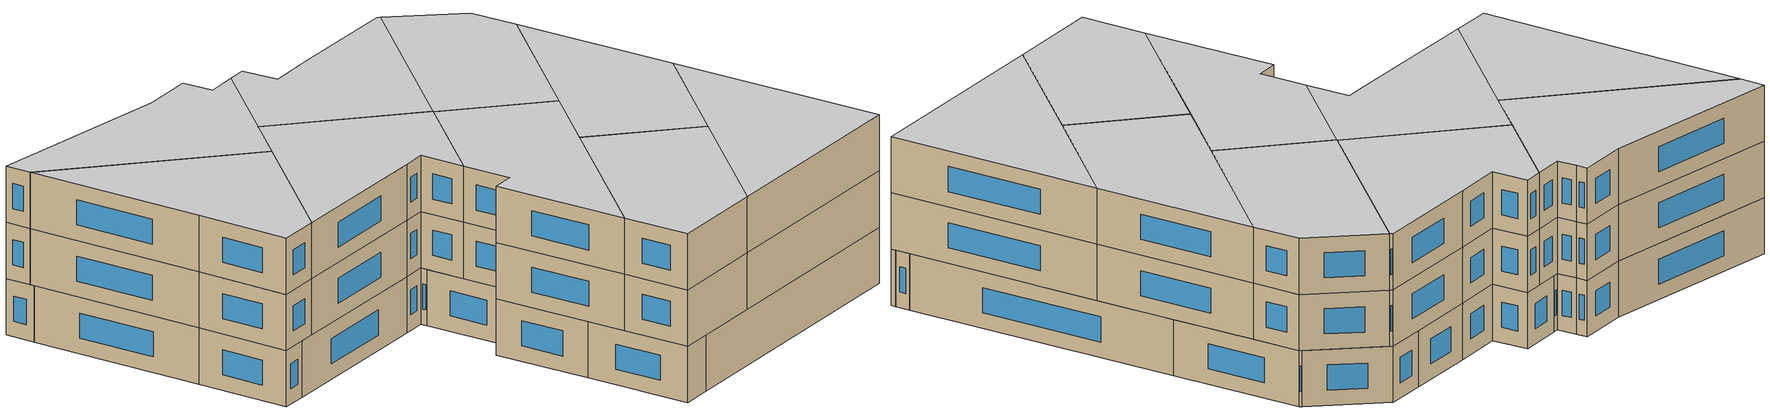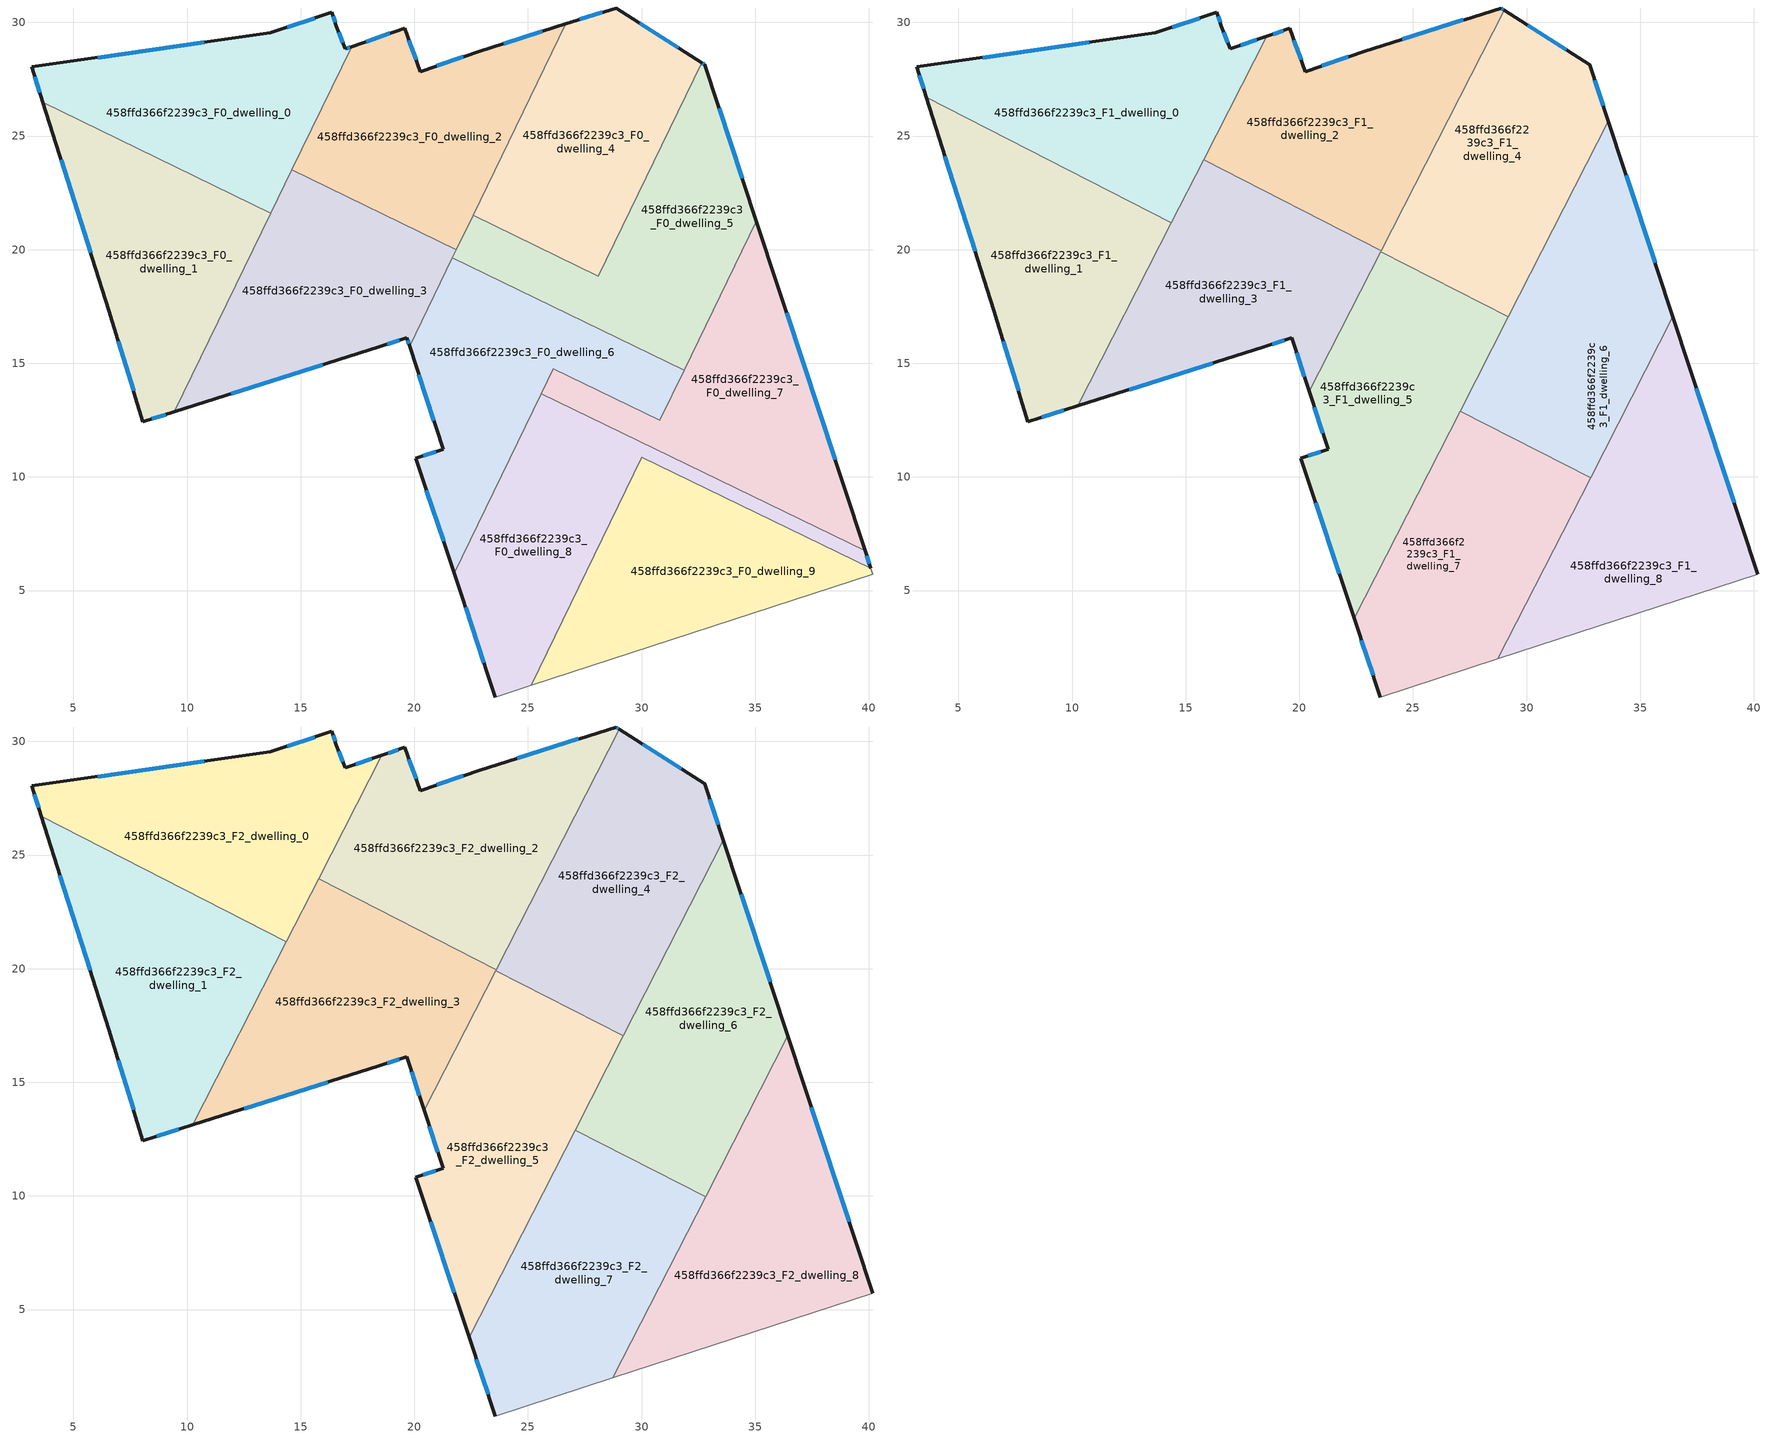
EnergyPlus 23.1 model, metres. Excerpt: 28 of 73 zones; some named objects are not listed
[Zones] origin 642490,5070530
458ffd366f2239c3_F0_dwelling_0
 floor ground (EU_floor_Construction): 16.37,30.44 16.57,29.84 16.97,28.84 17.24,28.93 13.69,21.61 3.65,26.48 3.16,28.04 13.67,29.54 z0
 wall outside (EU_wall_Construction): 17.24,28.93 16.97,28.84 16.57,29.84 16.37,30.44 13.67,29.54 3.16,28.04 3.65,26.48 z0:3
 wall to 458ffd366f2239c3_F0_dwelling_1 (EU_wall_Construction): 3.65,26.48 13.69,21.61 z0:3
 wall to 458ffd366f2239c3_F0_dwelling_2 (EU_wall_Construction): 14.61,23.52 17.24,28.93 z0:3
 wall to 458ffd366f2239c3_F0_dwelling_3 (EU_wall_Construction): 13.69,21.61 14.61,23.52 z0:3
 window (EU_Window_Construction): 15.62,30.19 14.42,29.79 / 16.51,30.01 16.42,30.27 / 16.86,29.12 16.68,29.56 / 17.16,28.91 17.04,28.86 / 3.3,27.61 3.52,26.91 / 10.76,29.12 6.07,28.46 z0.83:2.17
458ffd366f2239c3_F0_dwelling_1
 floor ground (EU_floor_Construction): 13.69,21.61 9.44,12.87 8.06,12.43 6.56,17.33 3.65,26.48 z0
 wall outside (EU_wall_Construction): 3.65,26.48 6.56,17.33 8.06,12.43 9.44,12.87 z0:3
 wall to 458ffd366f2239c3_F0_dwelling_3 (EU_wall_Construction): 9.44,12.87 13.69,21.61 z0:3
 window (EU_Window_Construction): 8.44,12.55 9.06,12.75 / 6.97,15.98 7.64,13.79 / 4.46,23.95 5.75,19.87 z0.83:2.17
458ffd366f2239c3_F0_dwelling_2
 floor ground (EU_floor_Construction): 26.67,29.94 21.85,20 14.61,23.52 17.24,28.93 19.57,29.74 20.27,27.84 22.87,28.74 z0
 wall outside (EU_wall_Construction): 26.67,29.94 22.87,28.74 20.27,27.84 19.57,29.74 17.24,28.93 z0:3
 wall to 458ffd366f2239c3_F0_dwelling_3 (EU_wall_Construction): 14.61,23.52 21.85,20 z0:3
 wall to 458ffd366f2239c3_F0_dwelling_4 (EU_wall_Construction): 22.59,21.52 26.67,29.94 z0:3
 wall to 458ffd366f2239c3_F0_dwelling_5 (EU_wall_Construction): 21.85,20 22.58,21.52 z0:3
 window (EU_Window_Construction): 22.15,28.49 20.99,28.09 / 25.62,29.61 23.93,29.07 / 18.93,29.51 17.88,29.16 / 20.08,28.36 19.76,29.21 z0.83:2.17
458ffd366f2239c3_F0_dwelling_3
 floor ground (EU_floor_Construction): 21.85,20 19.79,15.76 19.67,16.13 18.47,15.73 9.44,12.87 14.61,23.52 z0
 wall outside (EU_wall_Construction): 9.44,12.87 18.47,15.73 19.67,16.13 19.79,15.76 z0:3
 wall to 458ffd366f2239c3_F0_dwelling_6 (EU_wall_Construction): 19.79,15.76 21.68,19.65 z0:3
 wall to 458ffd366f2239c3_F0_dwelling_5 (EU_wall_Construction): 21.68,19.65 21.85,20 z0:3
 window (EU_Window_Construction): 18.8,15.84 19.33,16.02 / 11.94,13.66 15.97,14.94 / 19.7,16.03 19.75,15.86 z0.83:2.17
 ceiling adiabatic (EU_roof_Construction): 10.24,13.12 14.37,21.19 13.66,21.55 14.61,23.52 9.44,12.87 z3
458ffd366f2239c3_F0_dwelling_4
 floor ground (EU_floor_Construction): 32.65,28.22 28.1,18.84 22.58,21.52 26.67,29.94 28.88,30.64 z0
 wall outside (EU_wall_Construction): 32.65,28.22 28.88,30.64 26.67,29.94 z0:3
 wall to 458ffd366f2239c3_F0_dwelling_5 (EU_wall_Construction): 22.58,21.52 28.1,18.84 32.65,28.22 z0:3
 window (EU_Window_Construction): 28.27,30.44 27.28,30.13 / 31.61,28.89 29.92,29.97 z0.83:2.17
458ffd366f2239c3_F0_dwelling_5
 floor ground (EU_floor_Construction): 32.78,28.13 35.06,21.24 31.88,14.7 21.68,19.65 22.58,21.52 28.1,18.84 32.65,28.22 z0
 wall outside (EU_wall_Construction): 35.06,21.24 32.78,28.13 32.65,28.22 z0:3
 wall to 458ffd366f2239c3_F0_dwelling_6 (EU_wall_Construction): 21.68,19.65 31.88,14.7 z0:3
 wall to 458ffd366f2239c3_F0_dwelling_7 (EU_wall_Construction): 31.88,14.7 35.06,21.24 z0:3
 window (EU_Window_Construction): 32.74,28.16 32.69,28.19 / 34.43,23.15 33.41,26.23 z0.83:2.17
458ffd366f2239c3_F0_dwelling_6
 floor ground (EU_floor_Construction): 31.88,14.7 30.81,12.5 26.12,14.77 21.75,5.76 20.07,10.83 21.27,11.22 19.79,15.76 21.68,19.65 z0
 wall outside (EU_wall_Construction): 19.79,15.76 21.27,11.22 20.07,10.83 21.75,5.76 z0:3
 wall to 458ffd366f2239c3_F0_dwelling_7 (EU_wall_Construction): 25.59,13.67 26.12,14.77 30.81,12.5 31.88,14.7 z0:3
 wall to 458ffd366f2239c3_F0_dwelling_8 (EU_wall_Construction): 21.75,5.76 25.59,13.67 z0:3
 window (EU_Window_Construction): 20.93,11.11 20.4,10.94 / 20.2,14.5 20.86,12.48 / 20.53,9.42 21.28,7.17 z0.83:2.17
458ffd366f2239c3_F0_dwelling_7
 floor ground (EU_floor_Construction): 35.06,21.24 39.84,6.75 25.59,13.67 26.12,14.77 30.81,12.5 z0
 wall outside (EU_wall_Construction): 39.84,6.75 35.06,21.24 z0:3
 wall to 458ffd366f2239c3_F0_dwelling_8 (EU_wall_Construction): 25.59,13.67 39.84,6.75 z0:3
 window (EU_Window_Construction): 38.51,10.76 36.38,17.23 z0.83:2.17
458ffd366f2239c3_F0_dwelling_8
 floor ground (EU_floor_Construction): 39.84,6.75 40.09,5.97 30.02,10.86 25.15,0.83 23.56,0.32 21.75,5.76 25.59,13.67 z0
 wall outside (EU_wall_Construction): 40.09,5.97 39.84,6.75 / 21.75,5.76 23.56,0.32 z0:3
 wall to 458ffd366f2239c3_F0_dwelling_9 (EU_wall_Construction): 25.15,0.83 30.02,10.86 40.09,5.97 z0:3
 wall adiabatic (EU_wall_Construction): 23.56,0.32 25.15,0.83 z0:3
 window (EU_Window_Construction): 40.02,6.19 39.91,6.53 / 22.25,4.26 23.06,1.82 z0.83:2.17
458ffd366f2239c3_F0_dwelling_9
 floor ground (EU_floor_Construction): 40.09,5.97 40.18,5.72 25.15,0.83 30.02,10.86 z0
 wall adiabatic (EU_wall_Construction): 25.15,0.83 40.18,5.72 40.09,5.97 z0:3
458ffd366f2239c3_F1_dwelling_0
 floor to 458ffd366f2239c3_F0_dwelling_0 (EU_floor_Construction): 16.37,30.44 16.57,29.84 16.97,28.84 17.24,28.93 13.69,21.61 10.88,22.97 3.58,26.71 3.16,28.04 13.67,29.54 z3
 floor to 458ffd366f2239c3_F0_dwelling_2 (EU_floor_Construction): 18.57,29.39 15.37,23.15 14.61,23.52 17.24,28.93 z3
 floor to 458ffd366f2239c3_F0_dwelling_1 (EU_floor_Construction): 13.69,21.61 13.66,21.55 10.88,22.97 z3
 floor to 458ffd366f2239c3_F0_dwelling_3 (EU_floor_Construction): 15.37,23.15 14.37,21.19 13.66,21.55 14.61,23.52 z3
 wall outside (EU_wall_Construction): 18.57,29.39 16.97,28.84 16.57,29.84 16.37,30.44 13.67,29.54 3.16,28.04 3.58,26.71 z3:6
 wall to 458ffd366f2239c3_F1_dwelling_1 (EU_wall_Construction): 3.58,26.71 14.37,21.19 z3:6
 wall to 458ffd366f2239c3_F1_dwelling_2 (EU_wall_Construction): 15.79,23.96 18.57,29.39 z3:6
 wall to 458ffd366f2239c3_F1_dwelling_3 (EU_wall_Construction): 14.37,21.19 15.79,23.96 z3:6
 window (EU_Window_Construction): 15.62,30.19 14.42,29.79 / 16.51,30.01 16.42,30.27 / 16.86,29.12 16.68,29.56 / 18.13,29.24 17.41,28.99 / 3.28,27.67 3.47,27.08 / 10.76,29.12 6.07,28.46 z3.83:5.17
458ffd366f2239c3_F1_dwelling_1
 floor to 458ffd366f2239c3_F0_dwelling_1 (EU_floor_Construction): 10.88,22.97 13.66,21.55 9.44,12.87 8.06,12.43 6.56,17.33 3.65,26.48 z3
 floor to 458ffd366f2239c3_F0_dwelling_0 (EU_floor_Construction): 10.88,22.97 3.65,26.48 3.58,26.71 z3
 floor adiabatic (EU_floor_Construction): 14.37,21.19 10.24,13.12 9.44,12.87 13.66,21.55 z3
 wall outside (EU_wall_Construction): 3.58,26.71 6.56,17.33 8.06,12.43 10.24,13.12 z3:6
 wall to 458ffd366f2239c3_F1_dwelling_3 (EU_wall_Construction): 10.24,13.12 14.37,21.19 z3:6
 window (EU_Window_Construction): 8.66,12.62 9.64,12.93 / 6.97,15.98 7.64,13.79 / 4.41,24.11 5.73,19.93 z3.83:5.17
458ffd366f2239c3_F1_dwelling_2
 floor to 458ffd366f2239c3_F0_dwelling_2 (EU_floor_Construction): 26.67,29.94 22.18,20.69 15.79,23.96 18.57,29.39 19.57,29.74 20.27,27.84 22.87,28.74 z3
 floor to 458ffd366f2239c3_F0_dwelling_4 (EU_floor_Construction): 29.02,30.54 24.04,20.81 22.59,21.52 26.67,29.94 28.88,30.64 z3
 floor to 458ffd366f2239c3_F0_dwelling_5 (EU_floor_Construction): 24.04,20.81 23.61,19.96 22.18,20.69 22.59,21.52 z3
 wall outside (EU_wall_Construction): 29.02,30.54 28.88,30.64 22.87,28.74 20.27,27.84 19.57,29.74 18.57,29.39 z3:6
 wall to 458ffd366f2239c3_F1_dwelling_3 (EU_wall_Construction): 15.79,23.96 23.61,19.96 z3:6
 wall to 458ffd366f2239c3_F1_dwelling_4 (EU_wall_Construction): 23.61,19.96 29.02,30.54 z3:6
 window (EU_Window_Construction): 22.15,28.49 20.99,28.09 / 27.22,30.11 24.54,29.26 / 28.98,30.57 28.92,30.61 / 19.29,29.64 18.85,29.49 / 20.08,28.36 19.76,29.21 z3.83:5.17
458ffd366f2239c3_F1_dwelling_3
 floor to 458ffd366f2239c3_F0_dwelling_3 (EU_floor_Construction): 21.85,20 19.79,15.76 19.67,16.13 18.47,15.73 10.24,13.12 15.37,23.15 z3
 floor to 458ffd366f2239c3_F0_dwelling_6 (EU_floor_Construction): 23.09,18.96 20.44,13.77 19.79,15.76 21.68,19.65 z3
 floor to 458ffd366f2239c3_F0_dwelling_2 (EU_floor_Construction): 22.18,20.69 21.85,20 15.37,23.15 15.79,23.96 z3
 floor to 458ffd366f2239c3_F0_dwelling_5 (EU_floor_Construction): 23.61,19.96 23.09,18.96 21.68,19.65 22.18,20.69 z3
 wall outside (EU_wall_Construction): 10.24,13.12 18.47,15.73 19.67,16.13 20.44,13.76 z3:6
 wall to 458ffd366f2239c3_F1_dwelling_5 (EU_wall_Construction): 20.44,13.76 23.58,19.91 z3:6
 wall to 458ffd366f2239c3_F1_dwelling_4 (EU_wall_Construction): 23.58,19.91 23.61,19.96 z3:6
 window (EU_Window_Construction): 18.8,15.84 19.33,16.02 / 12.52,13.84 16.19,15.01 / 19.88,15.47 20.22,14.42 z3.83:5.17
458ffd366f2239c3_F1_dwelling_4
 floor to 458ffd366f2239c3_F0_dwelling_4 (EU_floor_Construction): 32.65,28.22 28.1,18.84 24.04,20.81 29.02,30.54 z3
 floor to 458ffd366f2239c3_F0_dwelling_5 (EU_floor_Construction): 32.78,28.13 33.6,25.65 29.2,17.04 23.58,19.91 24.04,20.81 28.1,18.84 32.65,28.22 z3
 wall outside (EU_wall_Construction): 33.6,25.65 32.78,28.13 29.02,30.54 z3:6
 wall to 458ffd366f2239c3_F1_dwelling_5 (EU_wall_Construction): 23.58,19.91 29.2,17.04 z3:6
 wall to 458ffd366f2239c3_F1_dwelling_6 (EU_wall_Construction): 29.2,17.04 33.6,25.65 z3:6
 window (EU_Window_Construction): 31.74,28.8 30.06,29.88 / 33.37,26.34 33.01,27.45 z3.83:5.17
458ffd366f2239c3_F1_dwelling_5
 floor to 458ffd366f2239c3_F0_dwelling_6 (EU_floor_Construction): 28.77,16.21 27.65,14.03 26.12,14.77 21.75,5.76 20.07,10.83 21.27,11.22 20.44,13.77 23.1,18.96 z3
 floor to 458ffd366f2239c3_F0_dwelling_8 (EU_floor_Construction): 27.09,12.93 27.08,12.9 22.41,3.78 21.75,5.76 25.59,13.67 z3
 floor to 458ffd366f2239c3_F0_dwelling_5 (EU_floor_Construction): 29.2,17.04 28.77,16.21 23.1,18.96 23.58,19.91 z3
 floor to 458ffd366f2239c3_F0_dwelling_7 (EU_floor_Construction): 27.65,14.03 27.09,12.93 25.59,13.67 26.12,14.77 z3
 wall outside (EU_wall_Construction): 20.44,13.76 21.27,11.22 20.07,10.83 22.41,3.78 z3:6
 wall to 458ffd366f2239c3_F1_dwelling_7 (EU_wall_Construction): 22.41,3.78 27.08,12.9 z3:6
 wall to 458ffd366f2239c3_F1_dwelling_6 (EU_wall_Construction): 27.08,12.9 29.2,17.04 z3:6
 window (EU_Window_Construction): 20.93,11.11 20.4,10.94 / 20.67,13.06 21.04,11.93 / 20.72,8.87 21.76,5.73 z3.83:5.17
458ffd366f2239c3_F1_dwelling_6
 floor to 458ffd366f2239c3_F0_dwelling_7 (EU_floor_Construction): 35.05,21.24 36.44,17.05 32.89,10.12 27.09,12.93 27.65,14.03 30.81,12.5 z3
 floor to 458ffd366f2239c3_F0_dwelling_6 (EU_floor_Construction): 31.88,14.7 30.81,12.5 27.65,14.03 28.77,16.21 z3
 floor to 458ffd366f2239c3_F0_dwelling_8 (EU_floor_Construction): 32.89,10.12 32.81,9.97 27.08,12.9 27.09,12.93 z3
 floor to 458ffd366f2239c3_F0_dwelling_5 (EU_floor_Construction): 33.6,25.65 35.05,21.24 31.88,14.7 28.77,16.21 z3
 wall outside (EU_wall_Construction): 36.44,17.05 33.6,25.65 z3:6
 wall to 458ffd366f2239c3_F1_dwelling_7 (EU_wall_Construction): 27.08,12.9 32.81,9.97 z3:6
 wall to 458ffd366f2239c3_F1_dwelling_8 (EU_wall_Construction): 32.81,9.97 36.44,17.05 z3:6
 window (EU_Window_Construction): 35.65,19.43 34.39,23.27 z3.83:5.17
458ffd366f2239c3_F1_dwelling_7
 floor to 458ffd366f2239c3_F0_dwelling_8 (EU_floor_Construction): 32.81,9.97 32.63,9.6 30.02,10.86 25.15,0.83 23.56,0.32 22.41,3.78 27.08,12.9 z3
 floor to 458ffd366f2239c3_F0_dwelling_9 (EU_floor_Construction): 32.63,9.6 28.74,2 25.15,0.83 30.02,10.86 z3
 wall outside (EU_wall_Construction): 22.41,3.78 23.56,0.32 z3:6
 wall adiabatic (EU_wall_Construction): 23.56,0.32 28.74,2 z3:6
 wall to 458ffd366f2239c3_F1_dwelling_8 (EU_wall_Construction): 28.74,2 32.81,9.97 z3:6
 window (EU_Window_Construction): 22.73,2.82 23.25,1.28 z3.83:5.17
458ffd366f2239c3_F1_dwelling_8
 floor to 458ffd366f2239c3_F0_dwelling_9 (EU_floor_Construction): 40.09,5.97 40.18,5.72 28.74,2 32.63,9.6 z3
 floor to 458ffd366f2239c3_F0_dwelling_7 (EU_floor_Construction): 36.44,17.05 39.84,6.75 32.89,10.12 z3
 floor to 458ffd366f2239c3_F0_dwelling_8 (EU_floor_Construction): 39.84,6.75 40.09,5.97 32.63,9.6 32.89,10.12 z3
 wall outside (EU_wall_Construction): 40.18,5.72 36.44,17.05 z3:6
 wall adiabatic (EU_wall_Construction): 28.74,2 40.18,5.72 z3:6
 window (EU_Window_Construction): 39.14,8.85 37.47,13.91 z3.83:5.17
458ffd366f2239c3_F2_dwelling_0
 floor to 458ffd366f2239c3_F1_dwelling_0 (EU_floor_Construction): 18.57,29.39 14.37,21.19 3.58,26.71 3.16,28.04 13.67,29.54 16.37,30.44 16.57,29.84 16.97,28.84 z6
 wall outside (EU_wall_Construction): 18.57,29.39 16.97,28.84 16.57,29.84 16.37,30.44 13.67,29.54 3.16,28.04 3.58,26.71 z6:9
 wall to 458ffd366f2239c3_F2_dwelling_1 (EU_wall_Construction): 3.58,26.71 14.37,21.19 z6:9
 wall to 458ffd366f2239c3_F2_dwelling_2 (EU_wall_Construction): 15.79,23.96 18.57,29.39 z6:9
 wall to 458ffd366f2239c3_F2_dwelling_3 (EU_wall_Construction): 14.37,21.19 15.79,23.96 z6:9
 window (EU_Window_Construction): 15.62,30.19 14.42,29.79 / 16.51,30.01 16.42,30.27 / 16.86,29.12 16.68,29.56 / 18.13,29.24 17.41,28.99 / 3.28,27.67 3.47,27.08 / 10.76,29.12 6.07,28.46 z6.83:8.17
 ceiling to 458ffd366f2239c3_F3_dwelling_0 (EU_floor_Construction): 14.37,21.19 18.57,29.39 16.97,28.84 16.57,29.84 16.37,30.44 13.67,29.54 3.16,28.04 3.58,26.71 z9
458ffd366f2239c3_F2_dwelling_1
 floor to 458ffd366f2239c3_F1_dwelling_1 (EU_floor_Construction): 14.37,21.19 10.24,13.12 8.06,12.43 6.56,17.33 3.58,26.71 z6
 wall outside (EU_wall_Construction): 3.58,26.71 6.56,17.33 8.06,12.43 10.24,13.12 z6:9
 wall to 458ffd366f2239c3_F2_dwelling_3 (EU_wall_Construction): 10.24,13.12 14.37,21.19 z6:9
 window (EU_Window_Construction): 8.66,12.62 9.64,12.93 / 6.97,15.98 7.64,13.79 / 4.41,24.11 5.73,19.93 z6.83:8.17
 ceiling to 458ffd366f2239c3_F3_dwelling_1 (EU_floor_Construction): 10.24,13.12 14.37,21.19 3.58,26.71 6.56,17.33 8.06,12.43 z9
458ffd366f2239c3_F2_dwelling_2
 floor to 458ffd366f2239c3_F1_dwelling_2 (EU_floor_Construction): 29.02,30.54 23.61,19.96 15.79,23.96 18.57,29.39 19.57,29.74 20.27,27.84 22.87,28.74 28.88,30.64 z6
 wall outside (EU_wall_Construction): 29.02,30.54 28.88,30.64 22.87,28.74 20.27,27.84 19.57,29.74 18.57,29.39 z6:9
 wall to 458ffd366f2239c3_F2_dwelling_3 (EU_wall_Construction): 15.79,23.96 23.61,19.96 z6:9
 wall to 458ffd366f2239c3_F2_dwelling_4 (EU_wall_Construction): 23.61,19.96 29.02,30.54 z6:9
 window (EU_Window_Construction): 22.15,28.49 20.99,28.09 / 27.22,30.11 24.54,29.26 / 28.98,30.57 28.92,30.61 / 19.29,29.64 18.85,29.49 / 20.08,28.36 19.76,29.21 z6.83:8.17
 ceiling to 458ffd366f2239c3_F3_dwelling_2 (EU_floor_Construction): 23.61,19.96 29.02,30.54 28.88,30.64 22.87,28.74 20.27,27.84 19.57,29.74 18.57,29.39 15.79,23.96 z9
458ffd366f2239c3_F2_dwelling_3
 floor to 458ffd366f2239c3_F1_dwelling_3 (EU_floor_Construction): 23.61,19.96 20.44,13.76 19.67,16.13 18.47,15.73 10.24,13.12 15.79,23.96 z6
 wall outside (EU_wall_Construction): 10.24,13.12 18.47,15.73 19.67,16.13 20.44,13.76 z6:9
 wall to 458ffd366f2239c3_F2_dwelling_5 (EU_wall_Construction): 20.44,13.76 23.58,19.91 z6:9
 wall to 458ffd366f2239c3_F2_dwelling_4 (EU_wall_Construction): 23.58,19.91 23.61,19.96 z6:9
 window (EU_Window_Construction): 18.8,15.84 19.33,16.02 / 12.52,13.84 16.19,15.01 / 19.88,15.47 20.22,14.42 z6.83:8.17
 ceiling to 458ffd366f2239c3_F3_dwelling_3 (EU_floor_Construction): 20.44,13.76 23.61,19.96 15.79,23.96 10.24,13.12 18.47,15.73 19.67,16.13 z9
458ffd366f2239c3_F2_dwelling_4
 floor to 458ffd366f2239c3_F1_dwelling_4 (EU_floor_Construction): 32.78,28.13 33.6,25.65 29.2,17.04 23.58,19.91 29.02,30.54 z6
 wall outside (EU_wall_Construction): 33.6,25.65 32.78,28.13 29.02,30.54 z6:9
 wall to 458ffd366f2239c3_F2_dwelling_5 (EU_wall_Construction): 23.58,19.91 29.2,17.04 z6:9
 wall to 458ffd366f2239c3_F2_dwelling_6 (EU_wall_Construction): 29.2,17.04 33.6,25.65 z6:9
 window (EU_Window_Construction): 31.74,28.8 30.06,29.88 / 33.37,26.34 33.01,27.45 z6.83:8.17
 ceiling to 458ffd366f2239c3_F3_dwelling_4 (EU_floor_Construction): 29.2,17.04 33.6,25.65 32.78,28.13 29.02,30.54 23.58,19.91 z9
458ffd366f2239c3_F2_dwelling_5
 floor to 458ffd366f2239c3_F1_dwelling_5 (EU_floor_Construction): 29.2,17.04 22.41,3.78 20.07,10.83 21.27,11.22 20.44,13.76 23.58,19.91 z6
 wall outside (EU_wall_Construction): 20.44,13.76 21.27,11.22 20.07,10.83 22.41,3.78 z6:9
 wall to 458ffd366f2239c3_F2_dwelling_7 (EU_wall_Construction): 22.41,3.78 27.08,12.9 z6:9
 wall to 458ffd366f2239c3_F2_dwelling_6 (EU_wall_Construction): 27.08,12.9 29.2,17.04 z6:9
 window (EU_Window_Construction): 20.93,11.11 20.4,10.94 / 20.67,13.06 21.04,11.93 / 20.72,8.87 21.76,5.73 z6.83:8.17
 ceiling to 458ffd366f2239c3_F3_dwelling_5 (EU_floor_Construction): 22.41,3.78 29.2,17.04 23.58,19.91 20.44,13.76 21.27,11.22 20.07,10.83 z9
458ffd366f2239c3_F2_dwelling_6
 floor to 458ffd366f2239c3_F1_dwelling_6 (EU_floor_Construction): 33.6,25.65 36.44,17.05 32.81,9.97 27.08,12.9 z6
 wall outside (EU_wall_Construction): 36.44,17.05 33.6,25.65 z6:9
 wall to 458ffd366f2239c3_F2_dwelling_7 (EU_wall_Construction): 27.08,12.9 32.81,9.97 z6:9
 wall to 458ffd366f2239c3_F2_dwelling_8 (EU_wall_Construction): 32.81,9.97 36.44,17.05 z6:9
 window (EU_Window_Construction): 35.65,19.43 34.39,23.27 z6.83:8.17
 ceiling to 458ffd366f2239c3_F3_dwelling_6 (EU_floor_Construction): 32.81,9.97 36.44,17.05 33.6,25.65 27.08,12.9 z9
458ffd366f2239c3_F2_dwelling_7
 floor to 458ffd366f2239c3_F1_dwelling_7 (EU_floor_Construction): 32.81,9.97 28.74,2 23.56,0.32 22.41,3.78 27.08,12.9 z6
 wall outside (EU_wall_Construction): 22.41,3.78 23.56,0.32 z6:9
 wall adiabatic (EU_wall_Construction): 23.56,0.32 28.74,2 z6:9
 wall to 458ffd366f2239c3_F2_dwelling_8 (EU_wall_Construction): 28.74,2 32.81,9.97 z6:9
 window (EU_Window_Construction): 22.73,2.82 23.25,1.28 z6.83:8.17
 ceiling to 458ffd366f2239c3_F3_dwelling_7 (EU_floor_Construction): 28.74,2 32.81,9.97 27.08,12.9 22.41,3.78 23.56,0.32 z9
458ffd366f2239c3_F2_dwelling_8
 floor to 458ffd366f2239c3_F1_dwelling_8 (EU_floor_Construction): 36.44,17.05 40.18,5.72 28.74,2 z6
 wall outside (EU_wall_Construction): 40.18,5.72 36.44,17.05 z6:9
 wall adiabatic (EU_wall_Construction): 28.74,2 40.18,5.72 z6:9
 window (EU_Window_Construction): 39.14,8.85 37.47,13.91 z6.83:8.17
 ceiling to 458ffd366f2239c3_F3_dwelling_8 (EU_floor_Construction): 40.18,5.72 36.44,17.05 28.74,2 z9
[Building]
EU S2 Campaign: North Axis=0; Terrain=City; Solar Distribution=FullExterior
[Site:Location]
Lyon-Bron: Latitude=45.75; Longitude=5; Time Zone=1; Elevation=198
[SizingPeriod:WeatherFileDays]
AnnualSizingPeriod: Begin Month=1; Begin Day of Month=1; End Month=12; End Day of Month=31; Day of Week for Start Day=Monday; Use Weather File Daylight Saving Period=No; Use Weather File Rain and Snow Indicators=No
[MATERIAL]
EU_InternalMass_Material: Roughness=MediumRough; Thickness=0.1; Conductivity=1; Density=1800; Specific Heat=900; Thermal Absorptance=0.9; Solar Absorptance=0.7; Visible Absorptance=0.7
[MATERIAL:NOMASS] Roughness=MediumRough; Thermal Absorptance=0.9; Solar Absorptance=0.7; Visible Absorptance=0.7
Name | Thermal Resistance
EU_wall_NoMass | 1.97775
EU_roof_NoMass | 1.81626
EU_floor_NoMass | 1.84812
[WINDOWMATERIAL:SIMPLEGLAZINGSYSTEM]
EU_Window_SimpleGlazing: UFactor=3.27502; Solar Heat Gain Coefficient=0.76; Visible Transmittance=0.76
[CONSTRUCTION]
EU_wall_Construction: EU_wall_NoMass
EU_roof_Construction: EU_roof_NoMass
EU_floor_Construction: EU_floor_NoMass
EU_Window_Construction: EU_Window_SimpleGlazing
EU_InternalMass_Construction: EU_InternalMass_Material
[ZONE] Type=1; Multiplier=1; Ceiling Height=autocalculate; Floor Area=autocalculate; Part of Total Floor Area=Yes
Name | Volume
458ffd366f2239c3_F0_dwelling_0 | 193.818
458ffd366f2239c3_F1_dwelling_0; 458ffd366f2239c3_F2_dwelling_0; 458ffd366f2239c3_F1_dwelling_1; 458ffd366f2239c3_F2_dwelling_1 | 215.369
458ffd366f2239c3_F0_dwelling_1 | 193.855
458ffd366f2239c3_F0_dwelling_2 | 193.83
458ffd366f2239c3_F1_dwelling_2; 458ffd366f2239c3_F2_dwelling_2 | 215.364
458ffd366f2239c3_F0_dwelling_3 | 193.816
458ffd366f2239c3_F1_dwelling_3; 458ffd366f2239c3_F2_dwelling_3 | 215.371
458ffd366f2239c3_F0_dwelling_4 | 193.842
458ffd366f2239c3_F1_dwelling_4; 458ffd366f2239c3_F2_dwelling_4 | 215.389
458ffd366f2239c3_F0_dwelling_5 | 193.824
458ffd366f2239c3_F1_dwelling_5; 458ffd366f2239c3_F2_dwelling_5 | 215.372
458ffd366f2239c3_F0_dwelling_6 | 193.837
458ffd366f2239c3_F1_dwelling_6; 458ffd366f2239c3_F2_dwelling_6 | 215.366
458ffd366f2239c3_F0_dwelling_7 | 193.838
458ffd366f2239c3_F1_dwelling_7; 458ffd366f2239c3_F2_dwelling_7 | 215.373
458ffd366f2239c3_F0_dwelling_8 | 193.844
458ffd366f2239c3_F1_dwelling_8; 458ffd366f2239c3_F2_dwelling_8 | 215.355
458ffd366f2239c3_F0_dwelling_9 | 193.823
[INTERNALMASS] Construction=EU_InternalMass_Construction
Name | Zone or ZoneList | Surface Area
458ffd366f2239c3_F0_dwelling_0_EU_InternalMass | 458ffd366f2239c3_F0_dwelling_0 | 64.6056
458ffd366f2239c3_F0_dwelling_1_EU_InternalMass | 458ffd366f2239c3_F0_dwelling_1 | 64.6179
458ffd366f2239c3_F0_dwelling_2_EU_InternalMass | 458ffd366f2239c3_F0_dwelling_2 | 64.6096
458ffd366f2239c3_F0_dwelling_3_EU_InternalMass | 458ffd366f2239c3_F0_dwelling_3 | 64.606
458ffd366f2239c3_F0_dwelling_4_EU_InternalMass | 458ffd366f2239c3_F0_dwelling_4 | 64.6137
458ffd366f2239c3_F0_dwelling_5_EU_InternalMass | 458ffd366f2239c3_F0_dwelling_5 | 64.6067
458ffd366f2239c3_F0_dwelling_6_EU_InternalMass | 458ffd366f2239c3_F0_dwelling_6 | 64.6131
458ffd366f2239c3_F0_dwelling_7_EU_InternalMass | 458ffd366f2239c3_F0_dwelling_7 | 64.6128
458ffd366f2239c3_F0_dwelling_8_EU_InternalMass | 458ffd366f2239c3_F0_dwelling_8 | 64.6139
458ffd366f2239c3_F0_dwelling_9_EU_InternalMass | 458ffd366f2239c3_F0_dwelling_9 | 64.6099
458ffd366f2239c3_F1_dwelling_0_EU_InternalMass | 458ffd366f2239c3_F1_dwelling_0 | 71.7899
458ffd366f2239c3_F1_dwelling_1_EU_InternalMass | 458ffd366f2239c3_F1_dwelling_1 | 71.791
458ffd366f2239c3_F1_dwelling_2_EU_InternalMass | 458ffd366f2239c3_F1_dwelling_2 | 71.7869
458ffd366f2239c3_F1_dwelling_3_EU_InternalMass | 458ffd366f2239c3_F1_dwelling_3 | 71.7896
458ffd366f2239c3_F1_dwelling_4_EU_InternalMass | 458ffd366f2239c3_F1_dwelling_4 | 71.7968
458ffd366f2239c3_F1_dwelling_5_EU_InternalMass | 458ffd366f2239c3_F1_dwelling_5 | 71.7907
458ffd366f2239c3_F1_dwelling_6_EU_InternalMass | 458ffd366f2239c3_F1_dwelling_6 | 71.7875
458ffd366f2239c3_F1_dwelling_7_EU_InternalMass | 458ffd366f2239c3_F1_dwelling_7 | 71.7907
458ffd366f2239c3_F1_dwelling_8_EU_InternalMass | 458ffd366f2239c3_F1_dwelling_8 | 71.785
458ffd366f2239c3_F2_dwelling_0_EU_InternalMass | 458ffd366f2239c3_F2_dwelling_0 | 71.7899
458ffd366f2239c3_F2_dwelling_1_EU_InternalMass | 458ffd366f2239c3_F2_dwelling_1 | 71.791
458ffd366f2239c3_F2_dwelling_2_EU_InternalMass | 458ffd366f2239c3_F2_dwelling_2 | 71.7869
458ffd366f2239c3_F2_dwelling_3_EU_InternalMass | 458ffd366f2239c3_F2_dwelling_3 | 71.7896
458ffd366f2239c3_F2_dwelling_4_EU_InternalMass | 458ffd366f2239c3_F2_dwelling_4 | 71.7968
458ffd366f2239c3_F2_dwelling_5_EU_InternalMass | 458ffd366f2239c3_F2_dwelling_5 | 71.7907
458ffd366f2239c3_F2_dwelling_6_EU_InternalMass | 458ffd366f2239c3_F2_dwelling_6 | 71.7875
458ffd366f2239c3_F2_dwelling_7_EU_InternalMass | 458ffd366f2239c3_F2_dwelling_7 | 71.7907
458ffd366f2239c3_F2_dwelling_8_EU_InternalMass | 458ffd366f2239c3_F2_dwelling_8 | 71.785
[OTHEREQUIPMENT] Fuel Type=Electricity; Design Level Calculation Method=Watts/Area; Power per Zone Floor Area=1; Fraction Latent=0; Fraction Radiant=0; Fraction Lost=0; Carbon Dioxide Generation Rate=0; EndUse Subcategory=EU_Step8_InternalGains
Name | Zone or ZoneList or Space or SpaceList | Schedule
EU_Step8_InternalGain_458ffd366f2239c3_F0_dwelling_0_f000 | 458ffd366f2239c3_F0_dwelling_0 | EU_Step8_GainSchedule_458ffd366f2239c3_F0_dwelling_0_f000
EU_Step8_InternalGain_458ffd366f2239c3_F0_dwelling_1_f000 | 458ffd366f2239c3_F0_dwelling_1 | EU_Step8_GainSchedule_458ffd366f2239c3_F0_dwelling_1_f000
EU_Step8_InternalGain_458ffd366f2239c3_F0_dwelling_2_f000 | 458ffd366f2239c3_F0_dwelling_2 | EU_Step8_GainSchedule_458ffd366f2239c3_F0_dwelling_2_f000
EU_Step8_InternalGain_458ffd366f2239c3_F0_dwelling_3_f000 | 458ffd366f2239c3_F0_dwelling_3 | EU_Step8_GainSchedule_458ffd366f2239c3_F0_dwelling_3_f000
EU_Step8_InternalGain_458ffd366f2239c3_F0_dwelling_4_f000 | 458ffd366f2239c3_F0_dwelling_4 | EU_Step8_GainSchedule_458ffd366f2239c3_F0_dwelling_4_f000
EU_Step8_InternalGain_458ffd366f2239c3_F0_dwelling_5_f000 | 458ffd366f2239c3_F0_dwelling_5 | EU_Step8_GainSchedule_458ffd366f2239c3_F0_dwelling_5_f000
EU_Step8_InternalGain_458ffd366f2239c3_F0_dwelling_6_f000 | 458ffd366f2239c3_F0_dwelling_6 | EU_Step8_GainSchedule_458ffd366f2239c3_F0_dwelling_6_f000
EU_Step8_InternalGain_458ffd366f2239c3_F0_dwelling_7_f000 | 458ffd366f2239c3_F0_dwelling_7 | EU_Step8_GainSchedule_458ffd366f2239c3_F0_dwelling_7_f000
EU_Step8_InternalGain_458ffd366f2239c3_F0_dwelling_8_f000 | 458ffd366f2239c3_F0_dwelling_8 | EU_Step8_GainSchedule_458ffd366f2239c3_F0_dwelling_8_f000
EU_Step8_InternalGain_458ffd366f2239c3_F0_dwelling_9_f000 | 458ffd366f2239c3_F0_dwelling_9 | EU_Step8_GainSchedule_458ffd366f2239c3_F0_dwelling_9_f000
EU_Step8_InternalGain_458ffd366f2239c3_F1_dwelling_0_f000 | 458ffd366f2239c3_F1_dwelling_0 | EU_Step8_GainSchedule_458ffd366f2239c3_F1_dwelling_0_f000
EU_Step8_InternalGain_458ffd366f2239c3_F1_dwelling_1_f000 | 458ffd366f2239c3_F1_dwelling_1 | EU_Step8_GainSchedule_458ffd366f2239c3_F1_dwelling_1_f000
EU_Step8_InternalGain_458ffd366f2239c3_F1_dwelling_2_f000 | 458ffd366f2239c3_F1_dwelling_2 | EU_Step8_GainSchedule_458ffd366f2239c3_F1_dwelling_2_f000
EU_Step8_InternalGain_458ffd366f2239c3_F1_dwelling_3_f000 | 458ffd366f2239c3_F1_dwelling_3 | EU_Step8_GainSchedule_458ffd366f2239c3_F1_dwelling_3_f000
EU_Step8_InternalGain_458ffd366f2239c3_F1_dwelling_4_f000 | 458ffd366f2239c3_F1_dwelling_4 | EU_Step8_GainSchedule_458ffd366f2239c3_F1_dwelling_4_f000
EU_Step8_InternalGain_458ffd366f2239c3_F1_dwelling_5_f000 | 458ffd366f2239c3_F1_dwelling_5 | EU_Step8_GainSchedule_458ffd366f2239c3_F1_dwelling_5_f000
EU_Step8_InternalGain_458ffd366f2239c3_F1_dwelling_6_f000 | 458ffd366f2239c3_F1_dwelling_6 | EU_Step8_GainSchedule_458ffd366f2239c3_F1_dwelling_6_f000
EU_Step8_InternalGain_458ffd366f2239c3_F1_dwelling_7_f000 | 458ffd366f2239c3_F1_dwelling_7 | EU_Step8_GainSchedule_458ffd366f2239c3_F1_dwelling_7_f000
EU_Step8_InternalGain_458ffd366f2239c3_F1_dwelling_8_f000 | 458ffd366f2239c3_F1_dwelling_8 | EU_Step8_GainSchedule_458ffd366f2239c3_F1_dwelling_8_f000
EU_Step8_InternalGain_458ffd366f2239c3_F2_dwelling_0_f000 | 458ffd366f2239c3_F2_dwelling_0 | EU_Step8_GainSchedule_458ffd366f2239c3_F2_dwelling_0_f000
EU_Step8_InternalGain_458ffd366f2239c3_F2_dwelling_1_f000 | 458ffd366f2239c3_F2_dwelling_1 | EU_Step8_GainSchedule_458ffd366f2239c3_F2_dwelling_1_f000
EU_Step8_InternalGain_458ffd366f2239c3_F2_dwelling_2_f000 | 458ffd366f2239c3_F2_dwelling_2 | EU_Step8_GainSchedule_458ffd366f2239c3_F2_dwelling_2_f000
EU_Step8_InternalGain_458ffd366f2239c3_F2_dwelling_3_f000 | 458ffd366f2239c3_F2_dwelling_3 | EU_Step8_GainSchedule_458ffd366f2239c3_F2_dwelling_3_f000
EU_Step8_InternalGain_458ffd366f2239c3_F2_dwelling_4_f000 | 458ffd366f2239c3_F2_dwelling_4 | EU_Step8_GainSchedule_458ffd366f2239c3_F2_dwelling_4_f000
EU_Step8_InternalGain_458ffd366f2239c3_F2_dwelling_5_f000 | 458ffd366f2239c3_F2_dwelling_5 | EU_Step8_GainSchedule_458ffd366f2239c3_F2_dwelling_5_f000
EU_Step8_InternalGain_458ffd366f2239c3_F2_dwelling_6_f000 | 458ffd366f2239c3_F2_dwelling_6 | EU_Step8_GainSchedule_458ffd366f2239c3_F2_dwelling_6_f000
EU_Step8_InternalGain_458ffd366f2239c3_F2_dwelling_7_f000 | 458ffd366f2239c3_F2_dwelling_7 | EU_Step8_GainSchedule_458ffd366f2239c3_F2_dwelling_7_f000
EU_Step8_InternalGain_458ffd366f2239c3_F2_dwelling_8_f000 | 458ffd366f2239c3_F2_dwelling_8 | EU_Step8_GainSchedule_458ffd366f2239c3_F2_dwelling_8_f000
[ZONEVENTILATION:DESIGNFLOWRATE] Schedule=EU_AlwaysOn; Design Flow Rate Calculation Method=AirChanges/Hour; Air Changes per Hour=0.759424; Ventilation Type=Natural; Fan Pressure Rise=0; Fan Total Efficiency=1; Constant Term Coefficient=1; Temperature Term Coefficient=0; Velocity Term Coefficient=0; Velocity Squared Term Coefficient=0; Minimum Indoor Temperature=-100; Maximum Indoor Temperature=100; Delta Temperature=-100; Minimum Outdoor Temperature=-100; Maximum Outdoor Temperature=100; Maximum Wind Speed=40
Name | Zone or ZoneList or Space or SpaceList
EU_ConstantAir_458ffd366f2239c3_F0_dwelling_0 | 458ffd366f2239c3_F0_dwelling_0
EU_ConstantAir_458ffd366f2239c3_F0_dwelling_1 | 458ffd366f2239c3_F0_dwelling_1
EU_ConstantAir_458ffd366f2239c3_F0_dwelling_2 | 458ffd366f2239c3_F0_dwelling_2
EU_ConstantAir_458ffd366f2239c3_F0_dwelling_3 | 458ffd366f2239c3_F0_dwelling_3
EU_ConstantAir_458ffd366f2239c3_F0_dwelling_4 | 458ffd366f2239c3_F0_dwelling_4
EU_ConstantAir_458ffd366f2239c3_F0_dwelling_5 | 458ffd366f2239c3_F0_dwelling_5
EU_ConstantAir_458ffd366f2239c3_F0_dwelling_6 | 458ffd366f2239c3_F0_dwelling_6
EU_ConstantAir_458ffd366f2239c3_F0_dwelling_7 | 458ffd366f2239c3_F0_dwelling_7
EU_ConstantAir_458ffd366f2239c3_F0_dwelling_8 | 458ffd366f2239c3_F0_dwelling_8
EU_ConstantAir_458ffd366f2239c3_F0_dwelling_9 | 458ffd366f2239c3_F0_dwelling_9
EU_ConstantAir_458ffd366f2239c3_F1_dwelling_0 | 458ffd366f2239c3_F1_dwelling_0
EU_ConstantAir_458ffd366f2239c3_F1_dwelling_1 | 458ffd366f2239c3_F1_dwelling_1
EU_ConstantAir_458ffd366f2239c3_F1_dwelling_2 | 458ffd366f2239c3_F1_dwelling_2
EU_ConstantAir_458ffd366f2239c3_F1_dwelling_3 | 458ffd366f2239c3_F1_dwelling_3
EU_ConstantAir_458ffd366f2239c3_F1_dwelling_4 | 458ffd366f2239c3_F1_dwelling_4
EU_ConstantAir_458ffd366f2239c3_F1_dwelling_5 | 458ffd366f2239c3_F1_dwelling_5
EU_ConstantAir_458ffd366f2239c3_F1_dwelling_6 | 458ffd366f2239c3_F1_dwelling_6
EU_ConstantAir_458ffd366f2239c3_F1_dwelling_7 | 458ffd366f2239c3_F1_dwelling_7
EU_ConstantAir_458ffd366f2239c3_F1_dwelling_8 | 458ffd366f2239c3_F1_dwelling_8
EU_ConstantAir_458ffd366f2239c3_F2_dwelling_0 | 458ffd366f2239c3_F2_dwelling_0
EU_ConstantAir_458ffd366f2239c3_F2_dwelling_1 | 458ffd366f2239c3_F2_dwelling_1
EU_ConstantAir_458ffd366f2239c3_F2_dwelling_2 | 458ffd366f2239c3_F2_dwelling_2
EU_ConstantAir_458ffd366f2239c3_F2_dwelling_3 | 458ffd366f2239c3_F2_dwelling_3
EU_ConstantAir_458ffd366f2239c3_F2_dwelling_4 | 458ffd366f2239c3_F2_dwelling_4
EU_ConstantAir_458ffd366f2239c3_F2_dwelling_5 | 458ffd366f2239c3_F2_dwelling_5
EU_ConstantAir_458ffd366f2239c3_F2_dwelling_6 | 458ffd366f2239c3_F2_dwelling_6
EU_ConstantAir_458ffd366f2239c3_F2_dwelling_7 | 458ffd366f2239c3_F2_dwelling_7
EU_ConstantAir_458ffd366f2239c3_F2_dwelling_8 | 458ffd366f2239c3_F2_dwelling_8
[HVACTEMPLATE:THERMOSTAT] Constant Heating Setpoint=20; Constant Cooling Setpoint=50
EU_HeatOnly_458ffd366f2239c3_F0_dwelling_0; EU_HeatOnly_458ffd366f2239c3_F0_dwelling_1; EU_HeatOnly_458ffd366f2239c3_F0_dwelling_2; EU_HeatOnly_458ffd366f2239c3_F0_dwelling_3; EU_HeatOnly_458ffd366f2239c3_F0_dwelling_4; EU_HeatOnly_458ffd366f2239c3_F0_dwelling_5; EU_HeatOnly_458ffd366f2239c3_F0_dwelling_6; EU_HeatOnly_458ffd366f2239c3_F0_dwelling_7; EU_HeatOnly_458ffd366f2239c3_F0_dwelling_8; EU_HeatOnly_458ffd366f2239c3_F0_dwelling_9; EU_HeatOnly_458ffd366f2239c3_F1_dwelling_0; EU_HeatOnly_458ffd366f2239c3_F1_dwelling_1; EU_HeatOnly_458ffd366f2239c3_F1_dwelling_2; EU_HeatOnly_458ffd366f2239c3_F1_dwelling_3; EU_HeatOnly_458ffd366f2239c3_F1_dwelling_4; EU_HeatOnly_458ffd366f2239c3_F1_dwelling_5; EU_HeatOnly_458ffd366f2239c3_F1_dwelling_6; EU_HeatOnly_458ffd366f2239c3_F1_dwelling_7; EU_HeatOnly_458ffd366f2239c3_F1_dwelling_8; EU_HeatOnly_458ffd366f2239c3_F2_dwelling_0
[HVACTEMPLATE:ZONE:IDEALLOADSAIRSYSTEM] System Availability Schedule=EU_AlwaysOn; Maximum Heating Supply Air Temperature=50; Minimum Cooling Supply Air Temperature=13; Maximum Heating Supply Air Humidity Ratio=0.0156; Minimum Cooling Supply Air Humidity Ratio=0.0077; Heating Limit=NoLimit; Cooling Limit=NoLimit; Heating Availability Schedule=EU_AlwaysOn; Cooling Availability Schedule=EU_CoolingOff; Dehumidification Control Type=ConstantSensibleHeatRatio; Cooling Sensible Heat Ratio=0.7; Dehumidification Setpoint=60; Humidification Control Type=None; Humidification Setpoint=30; Outdoor Air Method=None; Outdoor Air Flow Rate per Person=0.00944; Outdoor Air Flow Rate per Zone Floor Area=0; Outdoor Air Flow Rate per Zone=0; Demand Controlled Ventilation Type=None; Outdoor Air Economizer Type=NoEconomizer; Heat Recovery Type=None; Sensible Heat Recovery Effectiveness=0.7; Latent Heat Recovery Effectiveness=0.65
Name | Template Thermostat
458ffd366f2239c3_F0_dwelling_0 | EU_HeatOnly_458ffd366f2239c3_F0_dwelling_0
458ffd366f2239c3_F0_dwelling_1 | EU_HeatOnly_458ffd366f2239c3_F0_dwelling_1
458ffd366f2239c3_F0_dwelling_2 | EU_HeatOnly_458ffd366f2239c3_F0_dwelling_2
458ffd366f2239c3_F0_dwelling_3 | EU_HeatOnly_458ffd366f2239c3_F0_dwelling_3
458ffd366f2239c3_F0_dwelling_4 | EU_HeatOnly_458ffd366f2239c3_F0_dwelling_4
458ffd366f2239c3_F0_dwelling_5 | EU_HeatOnly_458ffd366f2239c3_F0_dwelling_5
458ffd366f2239c3_F0_dwelling_6 | EU_HeatOnly_458ffd366f2239c3_F0_dwelling_6
458ffd366f2239c3_F0_dwelling_7 | EU_HeatOnly_458ffd366f2239c3_F0_dwelling_7
458ffd366f2239c3_F0_dwelling_8 | EU_HeatOnly_458ffd366f2239c3_F0_dwelling_8
458ffd366f2239c3_F0_dwelling_9 | EU_HeatOnly_458ffd366f2239c3_F0_dwelling_9
458ffd366f2239c3_F1_dwelling_0 | EU_HeatOnly_458ffd366f2239c3_F1_dwelling_0
458ffd366f2239c3_F1_dwelling_1 | EU_HeatOnly_458ffd366f2239c3_F1_dwelling_1
458ffd366f2239c3_F1_dwelling_2 | EU_HeatOnly_458ffd366f2239c3_F1_dwelling_2
458ffd366f2239c3_F1_dwelling_3 | EU_HeatOnly_458ffd366f2239c3_F1_dwelling_3
458ffd366f2239c3_F1_dwelling_4 | EU_HeatOnly_458ffd366f2239c3_F1_dwelling_4
458ffd366f2239c3_F1_dwelling_5 | EU_HeatOnly_458ffd366f2239c3_F1_dwelling_5
458ffd366f2239c3_F1_dwelling_6 | EU_HeatOnly_458ffd366f2239c3_F1_dwelling_6
458ffd366f2239c3_F1_dwelling_7 | EU_HeatOnly_458ffd366f2239c3_F1_dwelling_7
458ffd366f2239c3_F1_dwelling_8 | EU_HeatOnly_458ffd366f2239c3_F1_dwelling_8
458ffd366f2239c3_F2_dwelling_0 | EU_HeatOnly_458ffd366f2239c3_F2_dwelling_0
458ffd366f2239c3_F2_dwelling_1 | EU_HeatOnly_458ffd366f2239c3_F2_dwelling_1
458ffd366f2239c3_F2_dwelling_2 | EU_HeatOnly_458ffd366f2239c3_F2_dwelling_2
458ffd366f2239c3_F2_dwelling_3 | EU_HeatOnly_458ffd366f2239c3_F2_dwelling_3
458ffd366f2239c3_F2_dwelling_4 | EU_HeatOnly_458ffd366f2239c3_F2_dwelling_4
458ffd366f2239c3_F2_dwelling_5 | EU_HeatOnly_458ffd366f2239c3_F2_dwelling_5
458ffd366f2239c3_F2_dwelling_6 | EU_HeatOnly_458ffd366f2239c3_F2_dwelling_6
458ffd366f2239c3_F2_dwelling_7 | EU_HeatOnly_458ffd366f2239c3_F2_dwelling_7
458ffd366f2239c3_F2_dwelling_8 | EU_HeatOnly_458ffd366f2239c3_F2_dwelling_8
[SIZING:ZONE] Zone Cooling Design Supply Air Temperature Input Method=SupplyAirTemperature; Zone Cooling Design Supply Air Temperature=13; Zone Heating Design Supply Air Temperature Input Method=SupplyAirTemperature; Zone Heating Design Supply Air Temperature=50; Zone Cooling Design Supply Air Humidity Ratio=0.008; Zone Heating Design Supply Air Humidity Ratio=0.008; Cooling Design Air Flow Method=DesignDay; Cooling Design Air Flow Rate=0; Cooling Minimum Air Flow per Zone Floor Area=0.000762; Cooling Minimum Air Flow=0; Cooling Minimum Air Flow Fraction=0.2; Heating Design Air Flow Method=DesignDay; Heating Design Air Flow Rate=0; Heating Maximum Air Flow per Zone Floor Area=0.002032; Heating Maximum Air Flow=0.141576; Heating Maximum Air Flow Fraction=0.3; Account for Dedicated Outdoor Air System=No; Dedicated Outdoor Air System Control Strategy=NeutralSupplyAir; Dedicated Outdoor Air Low Setpoint Temperature for Design=autosize; Dedicated Outdoor Air High Setpoint Temperature for Design=autosize; Zone Load Sizing Method=Sensible Load Only No Latent Load; Zone Latent Cooling Design Supply Air Humidity Ratio Input Method=HumidityRatioDifference; Zone Cooling Design Supply Air Humidity Ratio Difference=0.005; Zone Latent Heating Design Supply Air Humidity Ratio Input Method=HumidityRatioDifference; Zone Humidification Design Supply Air Humidity Ratio Difference=0.005
458ffd366f2239c3_F0_dwelling_0; 458ffd366f2239c3_F0_dwelling_1; 458ffd366f2239c3_F0_dwelling_2; 458ffd366f2239c3_F0_dwelling_3; 458ffd366f2239c3_F0_dwelling_4; 458ffd366f2239c3_F0_dwelling_5; 458ffd366f2239c3_F0_dwelling_6; 458ffd366f2239c3_F0_dwelling_7; 458ffd366f2239c3_F0_dwelling_8; 458ffd366f2239c3_F0_dwelling_9; 458ffd366f2239c3_F1_dwelling_0; 458ffd366f2239c3_F1_dwelling_1; 458ffd366f2239c3_F1_dwelling_2; 458ffd366f2239c3_F1_dwelling_3; 458ffd366f2239c3_F1_dwelling_4; 458ffd366f2239c3_F1_dwelling_5; 458ffd366f2239c3_F1_dwelling_6; 458ffd366f2239c3_F1_dwelling_7; 458ffd366f2239c3_F1_dwelling_8; 458ffd366f2239c3_F2_dwelling_0; 458ffd366f2239c3_F2_dwelling_1; 458ffd366f2239c3_F2_dwelling_2; 458ffd366f2239c3_F2_dwelling_3; 458ffd366f2239c3_F2_dwelling_4; 458ffd366f2239c3_F2_dwelling_5; 458ffd366f2239c3_F2_dwelling_6; 458ffd366f2239c3_F2_dwelling_7; 458ffd366f2239c3_F2_dwelling_8
[SCHEDULE:CONSTANT]
Name | Hourly Value
EU_AlwaysOn | 1
EU_CoolingOff | 0
[SCHEDULE:FILE] Column Number=1; Rows to Skip at Top=0; Number of Hours of Data=8760; Column Separator=Comma; Interpolate to Timestep=No; Minutes per Item=60; Adjust Schedule for Daylight Savings=Yes
Name | File
EU_Step8_GainSchedule_458ffd366f2239c3_F0_dwelling_0_f000 | ../../schedules/458ffd366f2239c3/458ffd366f2239c3_F0_dwelling_0_f000_gain.csv
EU_Step8_GainSchedule_458ffd366f2239c3_F0_dwelling_1_f000 | ../../schedules/458ffd366f2239c3/458ffd366f2239c3_F0_dwelling_1_f000_gain.csv
EU_Step8_GainSchedule_458ffd366f2239c3_F0_dwelling_2_f000 | ../../schedules/458ffd366f2239c3/458ffd366f2239c3_F0_dwelling_2_f000_gain.csv
EU_Step8_GainSchedule_458ffd366f2239c3_F0_dwelling_3_f000 | ../../schedules/458ffd366f2239c3/458ffd366f2239c3_F0_dwelling_3_f000_gain.csv
EU_Step8_GainSchedule_458ffd366f2239c3_F0_dwelling_4_f000 | ../../schedules/458ffd366f2239c3/458ffd366f2239c3_F0_dwelling_4_f000_gain.csv
EU_Step8_GainSchedule_458ffd366f2239c3_F0_dwelling_5_f000 | ../../schedules/458ffd366f2239c3/458ffd366f2239c3_F0_dwelling_5_f000_gain.csv
EU_Step8_GainSchedule_458ffd366f2239c3_F0_dwelling_6_f000 | ../../schedules/458ffd366f2239c3/458ffd366f2239c3_F0_dwelling_6_f000_gain.csv
EU_Step8_GainSchedule_458ffd366f2239c3_F0_dwelling_7_f000 | ../../schedules/458ffd366f2239c3/458ffd366f2239c3_F0_dwelling_7_f000_gain.csv
EU_Step8_GainSchedule_458ffd366f2239c3_F0_dwelling_8_f000 | ../../schedules/458ffd366f2239c3/458ffd366f2239c3_F0_dwelling_8_f000_gain.csv
EU_Step8_GainSchedule_458ffd366f2239c3_F0_dwelling_9_f000 | ../../schedules/458ffd366f2239c3/458ffd366f2239c3_F0_dwelling_9_f000_gain.csv
EU_Step8_GainSchedule_458ffd366f2239c3_F1_dwelling_0_f000 | ../../schedules/458ffd366f2239c3/458ffd366f2239c3_F1_dwelling_0_f000_gain.csv
EU_Step8_GainSchedule_458ffd366f2239c3_F1_dwelling_1_f000 | ../../schedules/458ffd366f2239c3/458ffd366f2239c3_F1_dwelling_1_f000_gain.csv
EU_Step8_GainSchedule_458ffd366f2239c3_F1_dwelling_2_f000 | ../../schedules/458ffd366f2239c3/458ffd366f2239c3_F1_dwelling_2_f000_gain.csv
EU_Step8_GainSchedule_458ffd366f2239c3_F1_dwelling_3_f000 | ../../schedules/458ffd366f2239c3/458ffd366f2239c3_F1_dwelling_3_f000_gain.csv
EU_Step8_GainSchedule_458ffd366f2239c3_F1_dwelling_4_f000 | ../../schedules/458ffd366f2239c3/458ffd366f2239c3_F1_dwelling_4_f000_gain.csv
EU_Step8_GainSchedule_458ffd366f2239c3_F1_dwelling_5_f000 | ../../schedules/458ffd366f2239c3/458ffd366f2239c3_F1_dwelling_5_f000_gain.csv
EU_Step8_GainSchedule_458ffd366f2239c3_F1_dwelling_6_f000 | ../../schedules/458ffd366f2239c3/458ffd366f2239c3_F1_dwelling_6_f000_gain.csv
EU_Step8_GainSchedule_458ffd366f2239c3_F1_dwelling_7_f000 | ../../schedules/458ffd366f2239c3/458ffd366f2239c3_F1_dwelling_7_f000_gain.csv
EU_Step8_GainSchedule_458ffd366f2239c3_F1_dwelling_8_f000 | ../../schedules/458ffd366f2239c3/458ffd366f2239c3_F1_dwelling_8_f000_gain.csv
EU_Step8_GainSchedule_458ffd366f2239c3_F2_dwelling_0_f000 | ../../schedules/458ffd366f2239c3/458ffd366f2239c3_F2_dwelling_0_f000_gain.csv
EU_Step8_GainSchedule_458ffd366f2239c3_F2_dwelling_1_f000 | ../../schedules/458ffd366f2239c3/458ffd366f2239c3_F2_dwelling_1_f000_gain.csv
EU_Step8_GainSchedule_458ffd366f2239c3_F2_dwelling_2_f000 | ../../schedules/458ffd366f2239c3/458ffd366f2239c3_F2_dwelling_2_f000_gain.csv
EU_Step8_GainSchedule_458ffd366f2239c3_F2_dwelling_3_f000 | ../../schedules/458ffd366f2239c3/458ffd366f2239c3_F2_dwelling_3_f000_gain.csv
EU_Step8_GainSchedule_458ffd366f2239c3_F2_dwelling_4_f000 | ../../schedules/458ffd366f2239c3/458ffd366f2239c3_F2_dwelling_4_f000_gain.csv
EU_Step8_GainSchedule_458ffd366f2239c3_F2_dwelling_5_f000 | ../../schedules/458ffd366f2239c3/458ffd366f2239c3_F2_dwelling_5_f000_gain.csv
EU_Step8_GainSchedule_458ffd366f2239c3_F2_dwelling_6_f000 | ../../schedules/458ffd366f2239c3/458ffd366f2239c3_F2_dwelling_6_f000_gain.csv
EU_Step8_GainSchedule_458ffd366f2239c3_F2_dwelling_7_f000 | ../../schedules/458ffd366f2239c3/458ffd366f2239c3_F2_dwelling_7_f000_gain.csv
EU_Step8_GainSchedule_458ffd366f2239c3_F2_dwelling_8_f000 | ../../schedules/458ffd366f2239c3/458ffd366f2239c3_F2_dwelling_8_f000_gain.csv
